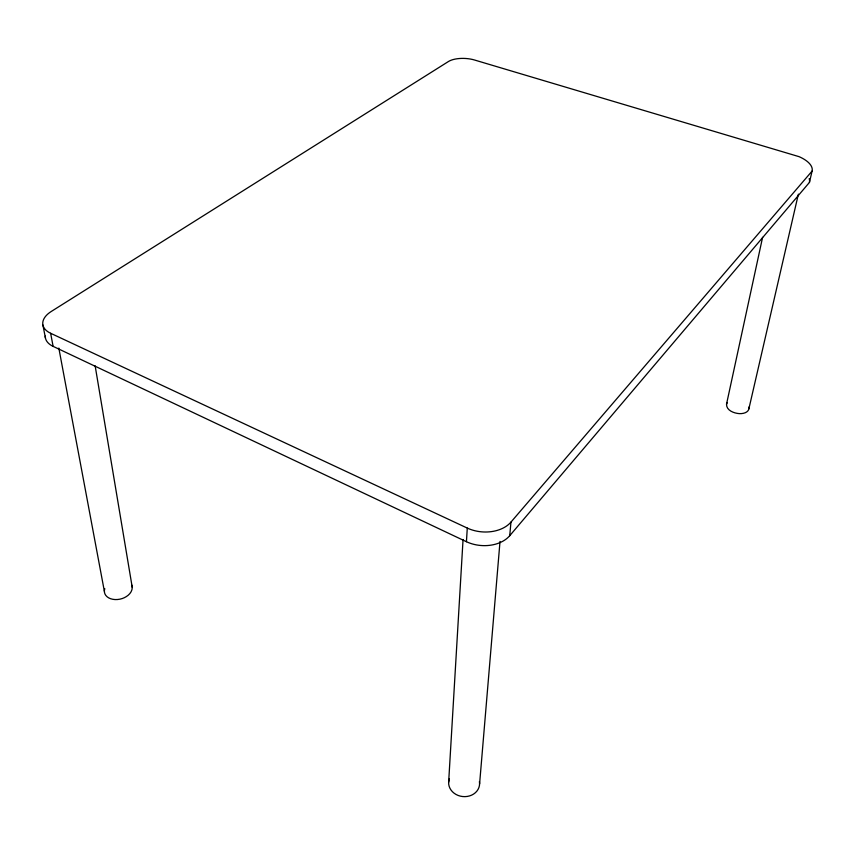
<?xml version="1.0" encoding="UTF-8"?>
<svg xmlns="http://www.w3.org/2000/svg" width="855" height="855" viewBox="0 0 855 855"><rect width="100%" height="100%" fill="white"/><g stroke="black" fill="none" stroke-linecap="round" stroke-linejoin="round"><path stroke-width="1.28" d="M479.409 781.556A15.497 13.391 5.8 0 1 465.002 796.636A15.497 13.391 5.8 0 1 448.64 782.304L463.057 539.494M466.435 541.717L467.279 528.08L50.627 333.268A27.969 15.219 -8 0 1 51.257 311.477L448.426 61.528A19.12 8.069 2.8 0 1 474.504 60L799.019 156.647A29.551 13.359 9.3 0 1 812.09 171.075L809.418 182.446L509.73 535.7A31.208 21.941 4.4 0 1 466.435 541.717L53.117 346.371A27.755 15.305 -8.2 0 1 45.283 336.09M479.591 783.896L500.015 541.407M509.73 535.7L510.959 522.106L812.09 171.075M95.151 365.855L132.258 587.449C132.172 593.007 127.128 596.843 122.297 598.532A14.15 9.822 -13.7 0 1 108.66 597.848A14.15 9.822 -13.7 0 1 104.791 588.678M448.64 782.304L449.324 778.884M748.82 407.108A11.414 6.797 12.2 0 1 739.244 413.628C733.975 413.232 726.312 410.486 726.526 404.148L762.596 237.316M748.862 408.914L798.378 194.128M726.526 404.148L727.284 402.523M131.681 584.959L132.258 587.449M42.91 325.028L45.454 338.099M50.627 333.268L53.117 346.371M58.824 348.081L104.374 591.318M809.172 178.663A29.369 13.477 9.4 0 1 809.418 182.446M510.959 522.106A31.485 21.877 4.4 0 1 467.279 528.08"/></g></svg>
